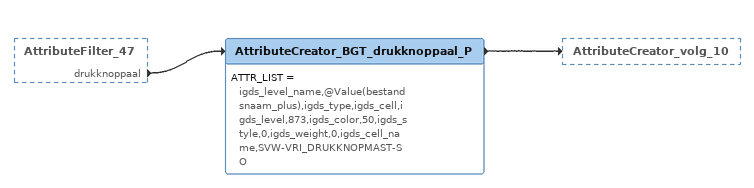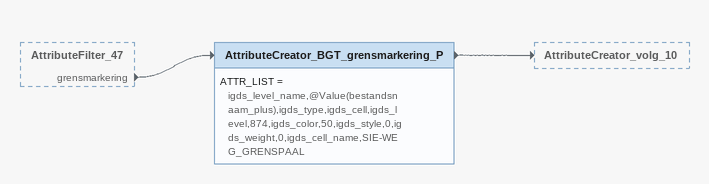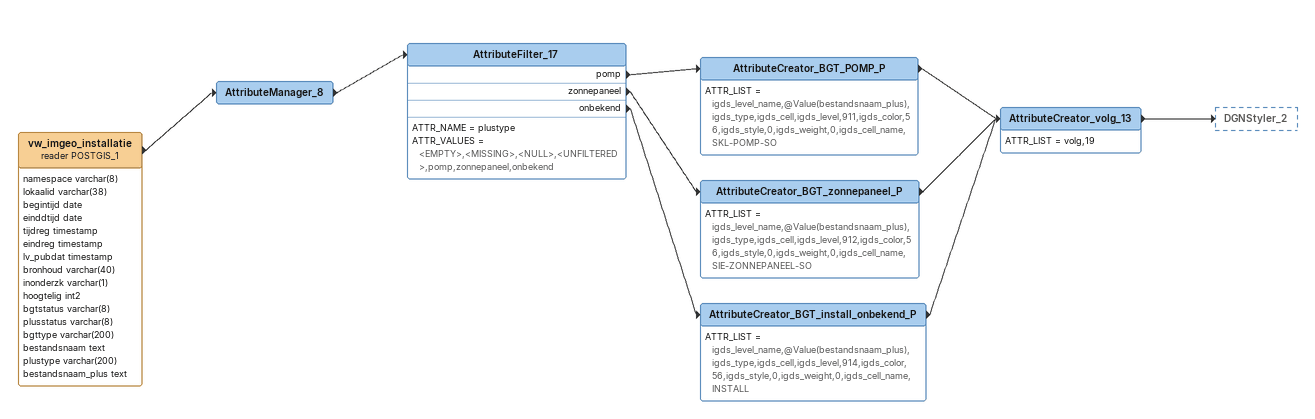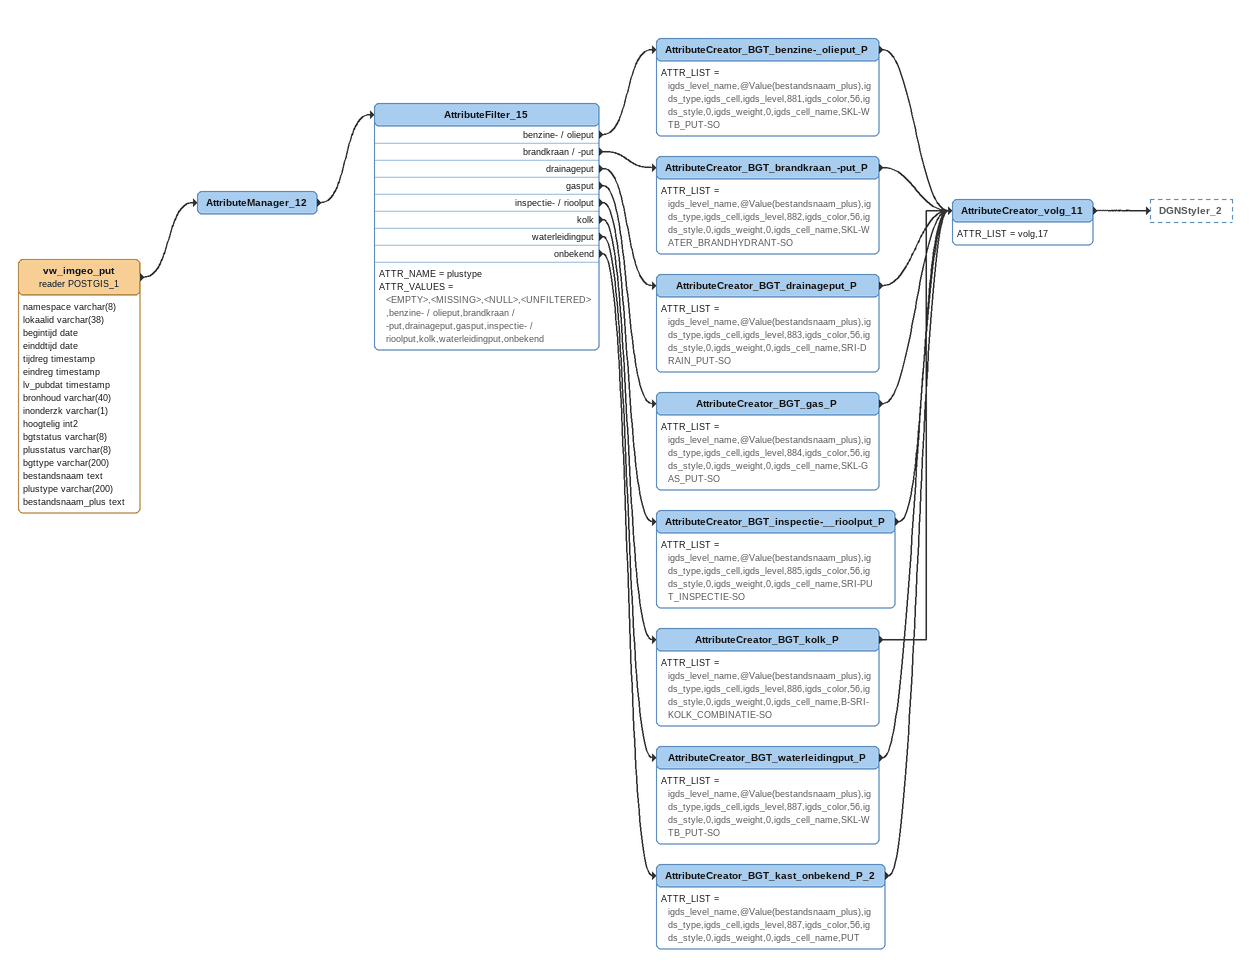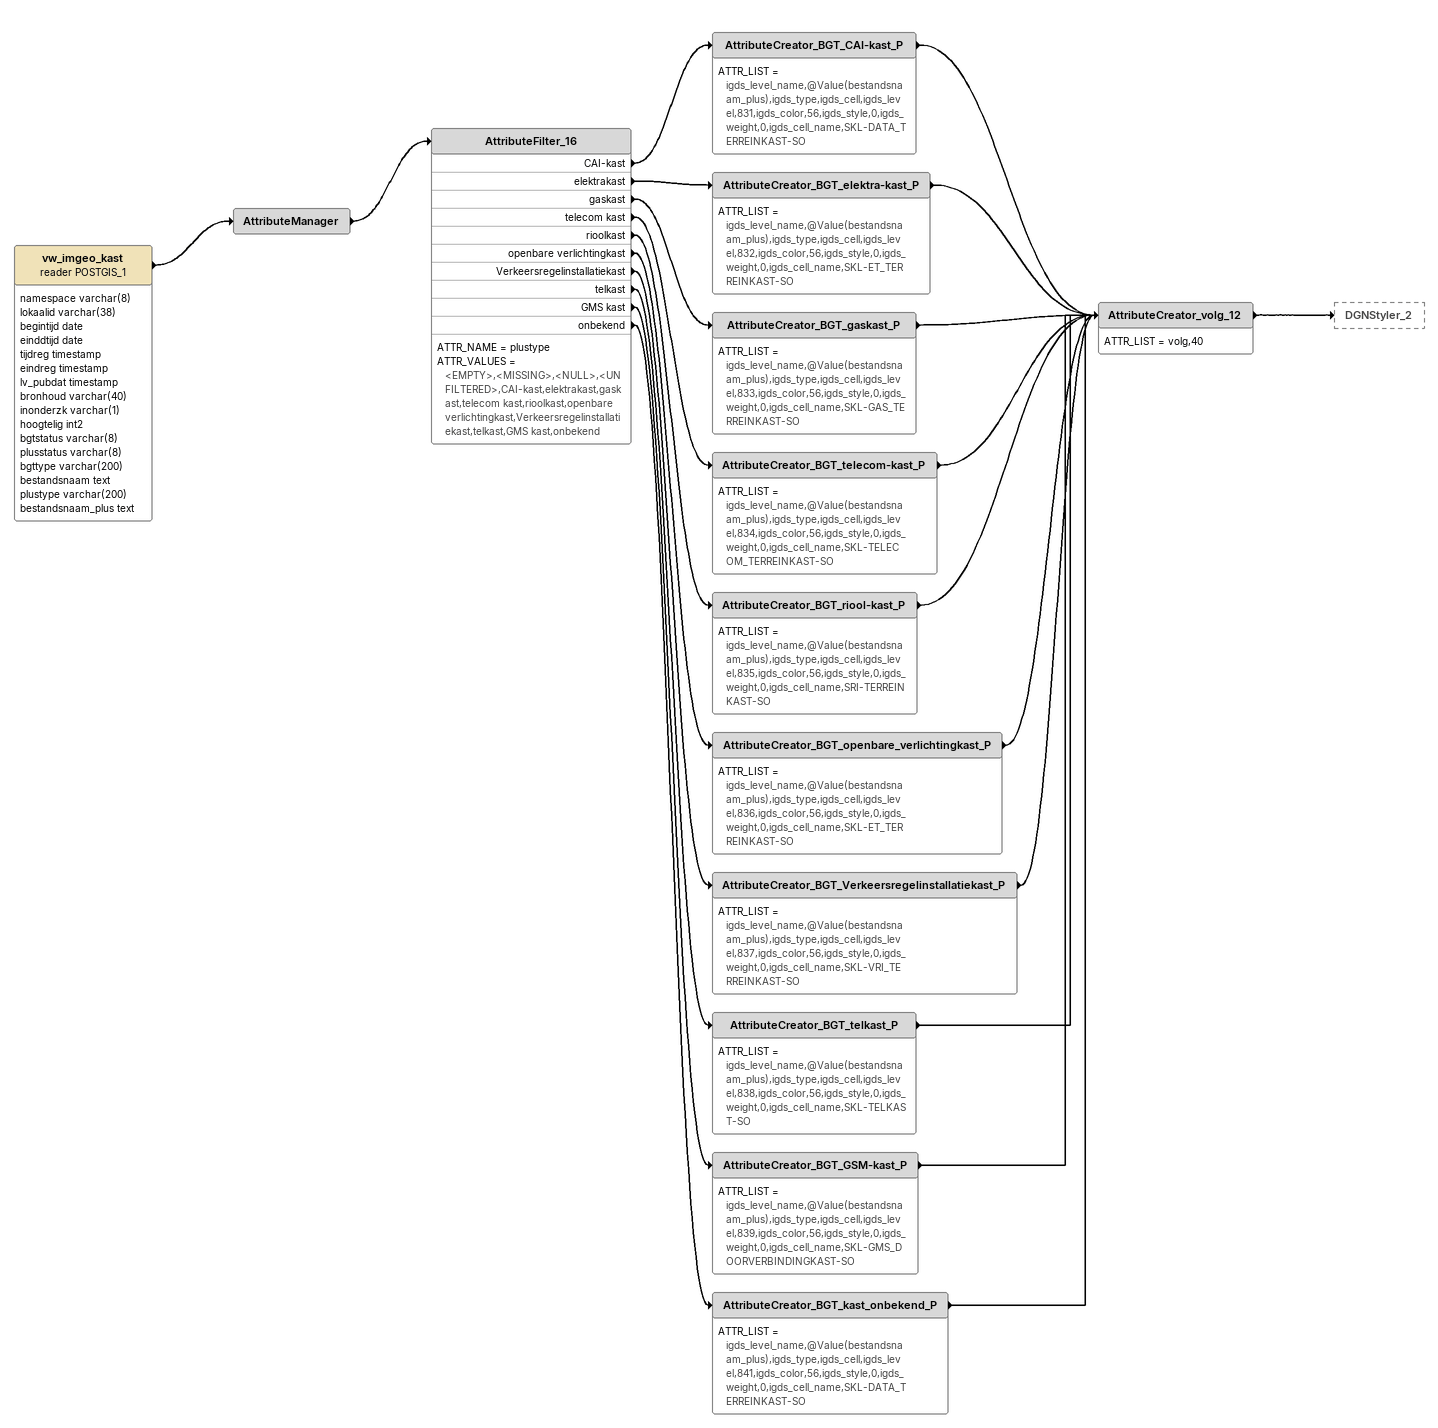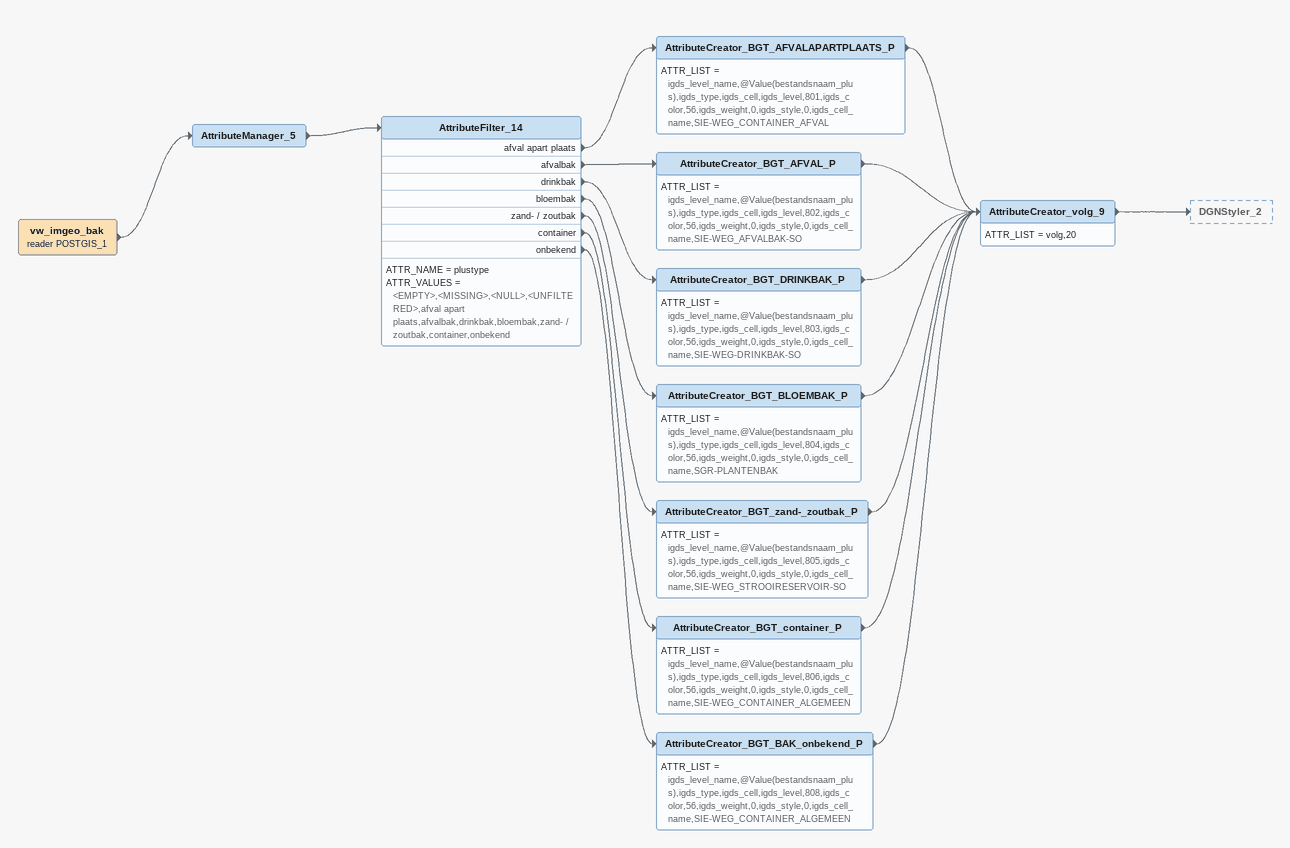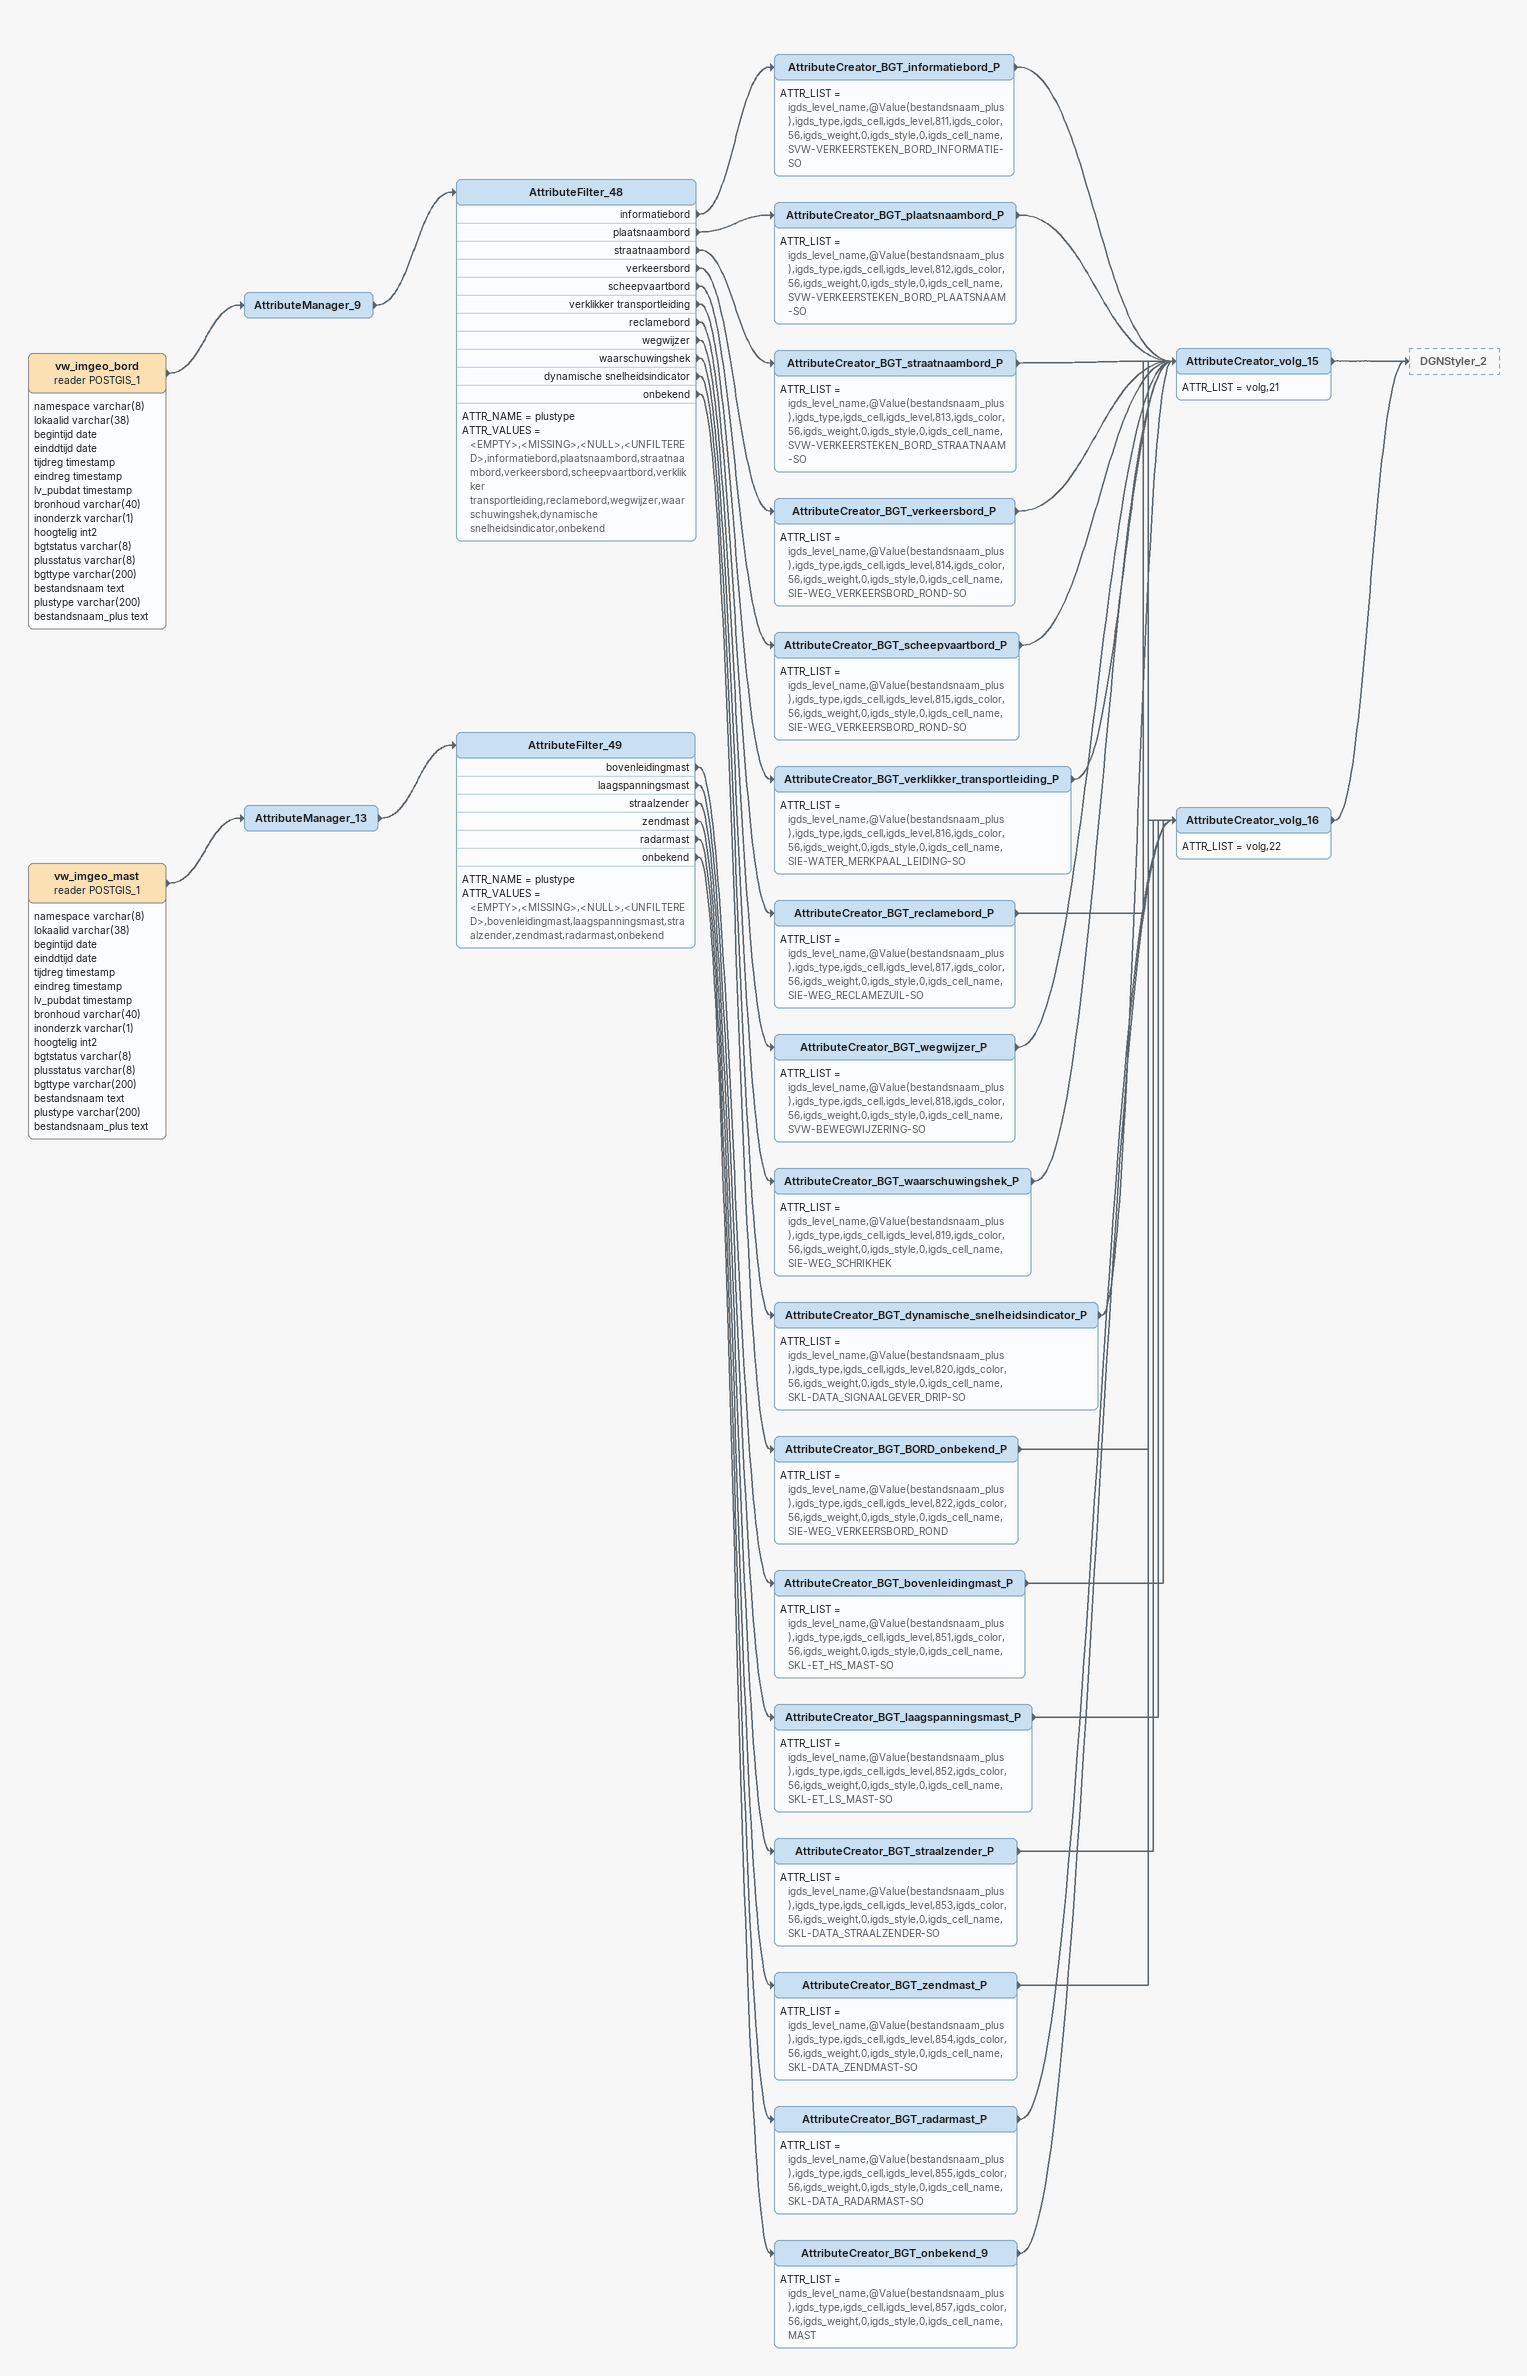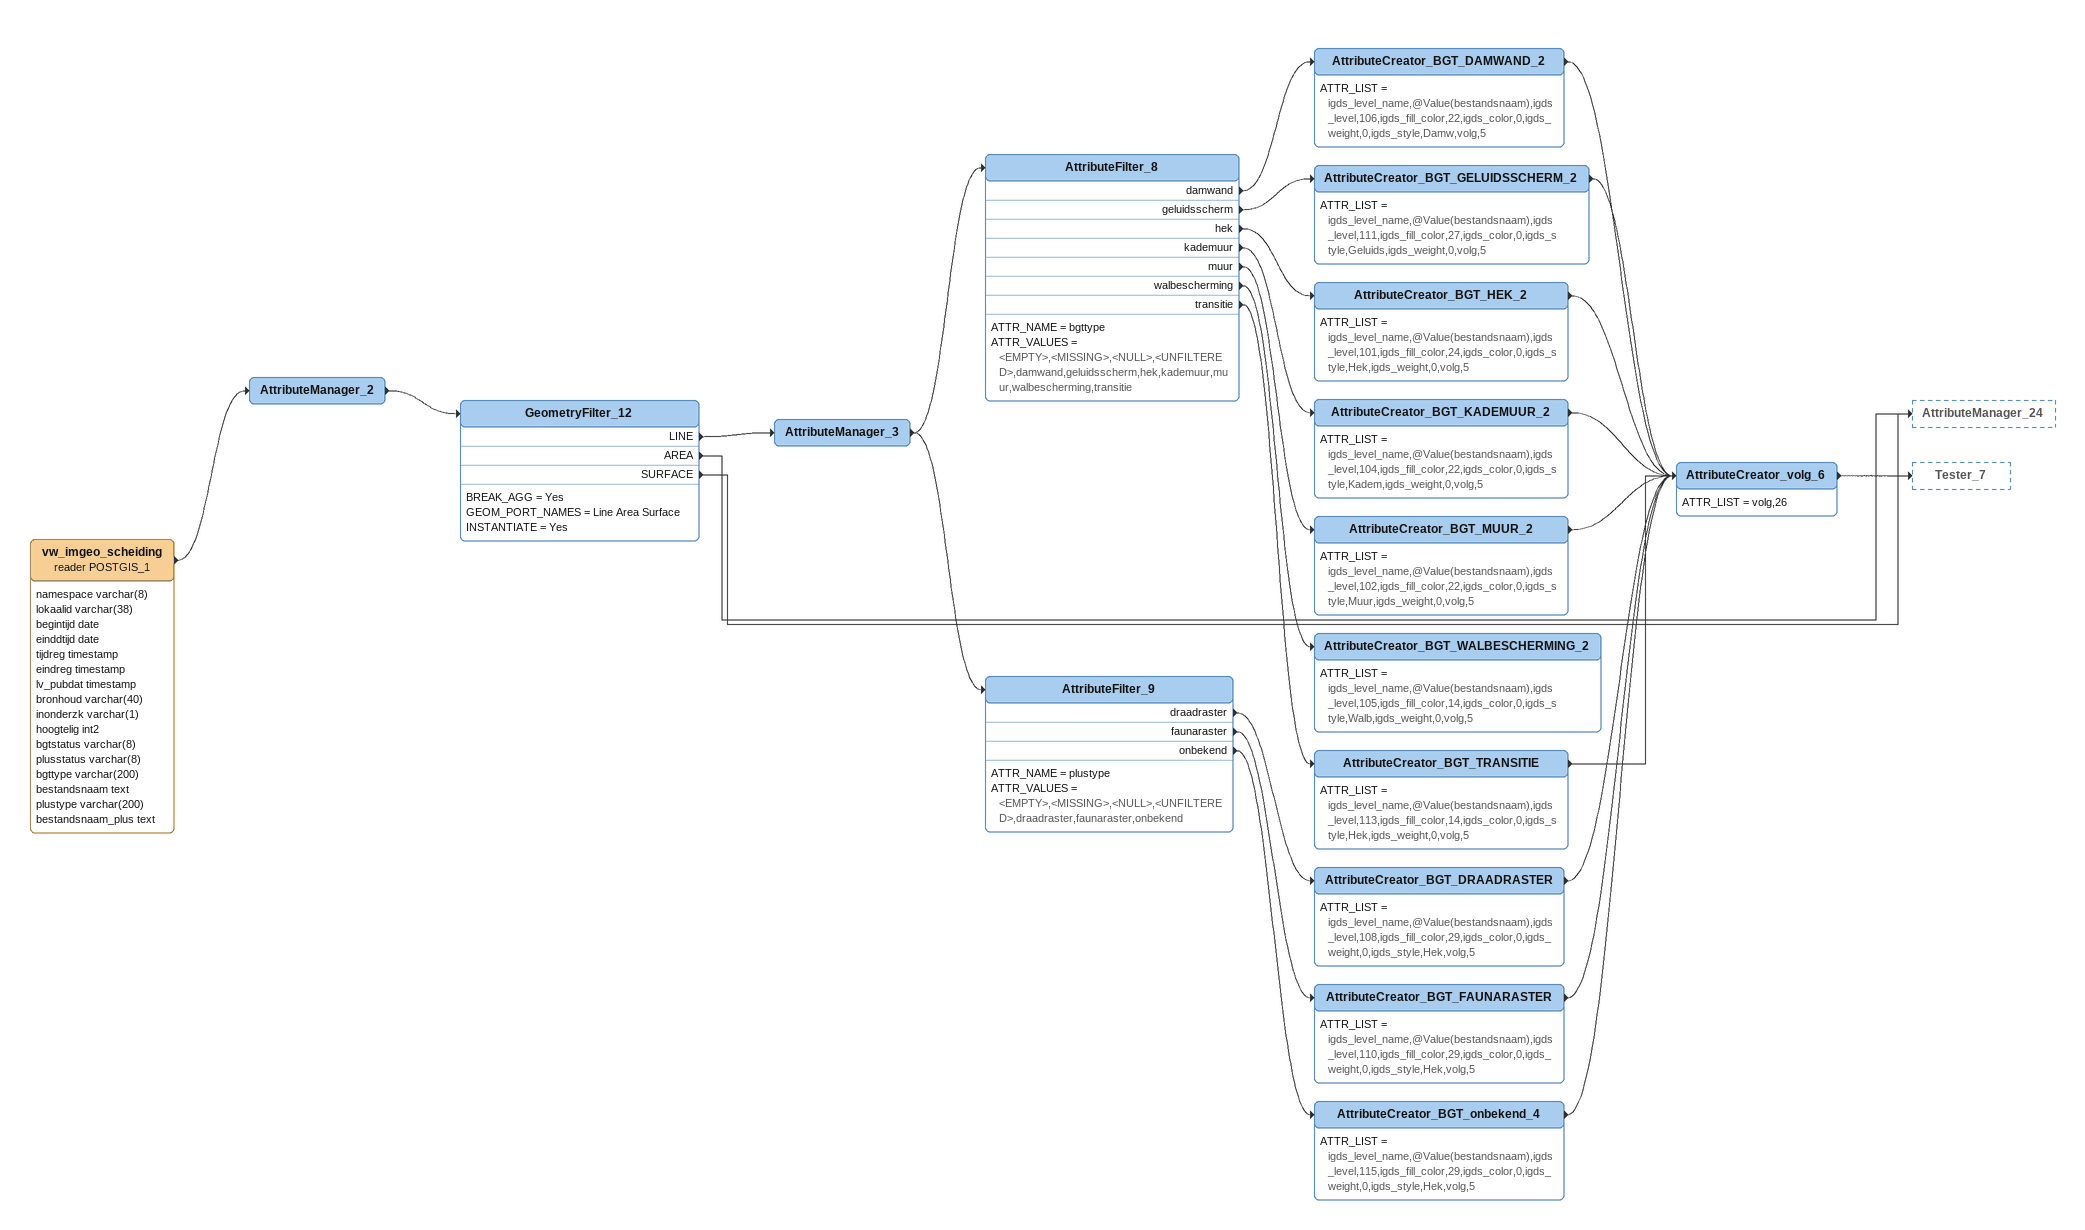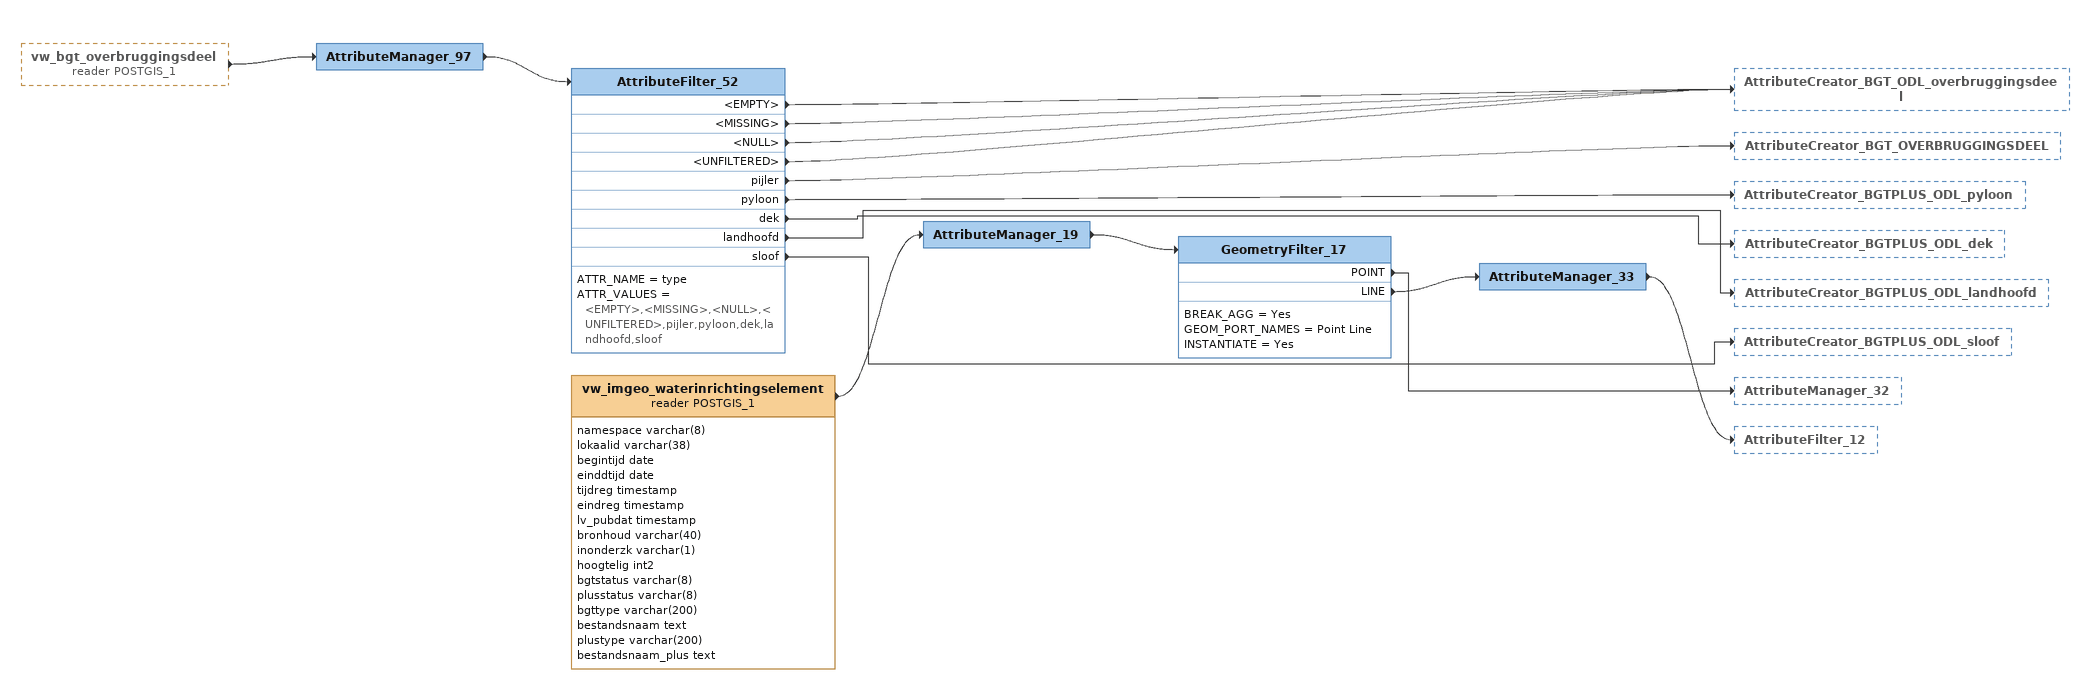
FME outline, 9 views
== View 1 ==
AttributeFilter_47 [outside]
    drukknoppaal -> AttributeCreator_BGT_drukknoppaal_P
AttributeCreator_BGT_drukknoppaal_P
    ATTR_LIST = igds_level_name,@Value(bestandsnaam_plus),igds_type,igds_cell,igds_level,873,igds_color,50,igds_style,0,igds_weight,0,igds_cell_name,SVW-VRI_DRUKKNOPMAST-SO
    -> AttributeCreator_volg_10

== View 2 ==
AttributeFilter_47 [outside]
    grensmarkering -> AttributeCreator_BGT_grensmarkering_P
AttributeCreator_BGT_grensmarkering_P
    ATTR_LIST = igds_level_name,@Value(bestandsnaam_plus),igds_type,igds_cell,igds_level,874,igds_color,50,igds_style,0,igds_weight,0,igds_cell_name,SIE-WEG_GRENSPAAL
    -> AttributeCreator_volg_10

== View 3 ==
vw_imgeo_installatie (reader POSTGIS_1)
    attributes: namespace varchar(8), lokaalid varchar(38), begintijd date, einddtijd date, tijdreg timestamp, eindreg timestamp, lv_pubdat timestamp, bronhoud varchar(40), inonderzk varchar(1), hoogtelig int2, bgtstatus varchar(8), plusstatus varchar(8), bgttype varchar(200), bestandsnaam text, plustype varchar(200), bestandsnaam_plus text
    -> AttributeManager_8
AttributeManager_8
    -> AttributeFilter_17
AttributeFilter_17
    ATTR_NAME = plustype
    ATTR_VALUES = <EMPTY>,<MISSING>,<NULL>,<UNFILTERED>,pomp,zonnepaneel,onbekend
    pomp -> AttributeCreator_BGT_POMP_P
    zonnepaneel -> AttributeCreator_BGT_zonnepaneel_P
    onbekend -> AttributeCreator_BGT_install_onbekend_P
AttributeCreator_BGT_POMP_P
    ATTR_LIST = igds_level_name,@Value(bestandsnaam_plus),igds_type,igds_cell,igds_level,911,igds_color,56,igds_style,0,igds_weight,0,igds_cell_name,SKL-POMP-SO
    -> AttributeCreator_volg_13
AttributeCreator_BGT_zonnepaneel_P
    ATTR_LIST = igds_level_name,@Value(bestandsnaam_plus),igds_type,igds_cell,igds_level,912,igds_color,56,igds_style,0,igds_weight,0,igds_cell_name,SIE-ZONNEPANEEL-SO
    -> AttributeCreator_volg_13
AttributeCreator_BGT_install_onbekend_P
    ATTR_LIST = igds_level_name,@Value(bestandsnaam_plus),igds_type,igds_cell,igds_level,914,igds_color,56,igds_style,0,igds_weight,0,igds_cell_name,INSTALL
    -> AttributeCreator_volg_13
AttributeCreator_volg_13
    ATTR_LIST = volg,19
    -> DGNStyler_2

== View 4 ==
vw_imgeo_put (reader POSTGIS_1)
    attributes: namespace varchar(8), lokaalid varchar(38), begintijd date, einddtijd date, tijdreg timestamp, eindreg timestamp, lv_pubdat timestamp, bronhoud varchar(40), inonderzk varchar(1), hoogtelig int2, bgtstatus varchar(8), plusstatus varchar(8), bgttype varchar(200), bestandsnaam text, plustype varchar(200), bestandsnaam_plus text
    -> AttributeManager_12
AttributeManager_12
    -> AttributeFilter_15
AttributeFilter_15
    ATTR_NAME = plustype
    ATTR_VALUES = <EMPTY>,<MISSING>,<NULL>,<UNFILTERED>,benzine- / olieput,brandkraan / -put,drainageput,gasput,inspectie- / rioolput,kolk,waterleidingput,onbekend
    benzine- / olieput -> AttributeCreator_BGT_benzine-_olieput_P
    brandkraan / -put -> AttributeCreator_BGT_brandkraan_-put_P
    drainageput -> AttributeCreator_BGT_drainageput_P
    gasput -> AttributeCreator_BGT_gas_P
    inspectie- / rioolput -> AttributeCreator_BGT_inspectie-__rioolput_P
    kolk -> AttributeCreator_BGT_kolk_P
    waterleidingput -> AttributeCreator_BGT_waterleidingput_P
    onbekend -> AttributeCreator_BGT_kast_onbekend_P_2
AttributeCreator_BGT_benzine-_olieput_P
    ATTR_LIST = igds_level_name,@Value(bestandsnaam_plus),igds_type,igds_cell,igds_level,881,igds_color,56,igds_style,0,igds_weight,0,igds_cell_name,SKL-WTB_PUT-SO
    -> AttributeCreator_volg_11
AttributeCreator_BGT_brandkraan_-put_P
    ATTR_LIST = igds_level_name,@Value(bestandsnaam_plus),igds_type,igds_cell,igds_level,882,igds_color,56,igds_style,0,igds_weight,0,igds_cell_name,SKL-WATER_BRANDHYDRANT-SO
    -> AttributeCreator_volg_11
AttributeCreator_BGT_drainageput_P
    ATTR_LIST = igds_level_name,@Value(bestandsnaam_plus),igds_type,igds_cell,igds_level,883,igds_color,56,igds_style,0,igds_weight,0,igds_cell_name,SRI-DRAIN_PUT-SO
    -> AttributeCreator_volg_11
AttributeCreator_BGT_gas_P
    ATTR_LIST = igds_level_name,@Value(bestandsnaam_plus),igds_type,igds_cell,igds_level,884,igds_color,56,igds_style,0,igds_weight,0,igds_cell_name,SKL-GAS_PUT-SO
    -> AttributeCreator_volg_11
AttributeCreator_BGT_inspectie-__rioolput_P
    ATTR_LIST = igds_level_name,@Value(bestandsnaam_plus),igds_type,igds_cell,igds_level,885,igds_color,56,igds_style,0,igds_weight,0,igds_cell_name,SRI-PUT_INSPECTIE-SO
    -> AttributeCreator_volg_11
AttributeCreator_BGT_kolk_P
    ATTR_LIST = igds_level_name,@Value(bestandsnaam_plus),igds_type,igds_cell,igds_level,886,igds_color,56,igds_style,0,igds_weight,0,igds_cell_name,B-SRI-KOLK_COMBINATIE-SO
    -> AttributeCreator_volg_11
AttributeCreator_BGT_waterleidingput_P
    ATTR_LIST = igds_level_name,@Value(bestandsnaam_plus),igds_type,igds_cell,igds_level,887,igds_color,56,igds_style,0,igds_weight,0,igds_cell_name,SKL-WTB_PUT-SO
    -> AttributeCreator_volg_11
AttributeCreator_BGT_kast_onbekend_P_2
    ATTR_LIST = igds_level_name,@Value(bestandsnaam_plus),igds_type,igds_cell,igds_level,887,igds_color,56,igds_style,0,igds_weight,0,igds_cell_name,PUT
    -> AttributeCreator_volg_11
AttributeCreator_volg_11
    ATTR_LIST = volg,17
    -> DGNStyler_2

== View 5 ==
vw_imgeo_kast (reader POSTGIS_1)
    attributes: namespace varchar(8), lokaalid varchar(38), begintijd date, einddtijd date, tijdreg timestamp, eindreg timestamp, lv_pubdat timestamp, bronhoud varchar(40), inonderzk varchar(1), hoogtelig int2, bgtstatus varchar(8), plusstatus varchar(8), bgttype varchar(200), bestandsnaam text, plustype varchar(200), bestandsnaam_plus text
    -> AttributeManager
AttributeManager
    -> AttributeFilter_16
AttributeFilter_16
    ATTR_NAME = plustype
    ATTR_VALUES = <EMPTY>,<MISSING>,<NULL>,<UNFILTERED>,CAI-kast,elektrakast,gaskast,telecom kast,rioolkast,openbare verlichtingkast,Verkeersregelinstallatiekast,telkast,GMS kast,onbekend
    CAI-kast -> AttributeCreator_BGT_CAI-kast_P
    elektrakast -> AttributeCreator_BGT_elektra-kast_P
    gaskast -> AttributeCreator_BGT_gaskast_P
    telecom kast -> AttributeCreator_BGT_telecom-kast_P
    rioolkast -> AttributeCreator_BGT_riool-kast_P
    openbare verlichtingkast -> AttributeCreator_BGT_openbare_verlichtingkast_P
    Verkeersregelinstallatiekast -> AttributeCreator_BGT_Verkeersregelinstallatiekast_P
    telkast -> AttributeCreator_BGT_telkast_P
    GMS kast -> AttributeCreator_BGT_GSM-kast_P
    onbekend -> AttributeCreator_BGT_kast_onbekend_P
AttributeCreator_BGT_CAI-kast_P
    ATTR_LIST = igds_level_name,@Value(bestandsnaam_plus),igds_type,igds_cell,igds_level,831,igds_color,56,igds_style,0,igds_weight,0,igds_cell_name,SKL-DATA_TERREINKAST-SO
    -> AttributeCreator_volg_12
AttributeCreator_BGT_elektra-kast_P
    ATTR_LIST = igds_level_name,@Value(bestandsnaam_plus),igds_type,igds_cell,igds_level,832,igds_color,56,igds_style,0,igds_weight,0,igds_cell_name,SKL-ET_TERREINKAST-SO
    -> AttributeCreator_volg_12
AttributeCreator_BGT_gaskast_P
    ATTR_LIST = igds_level_name,@Value(bestandsnaam_plus),igds_type,igds_cell,igds_level,833,igds_color,56,igds_style,0,igds_weight,0,igds_cell_name,SKL-GAS_TERREINKAST-SO
    -> AttributeCreator_volg_12
AttributeCreator_BGT_telecom-kast_P
    ATTR_LIST = igds_level_name,@Value(bestandsnaam_plus),igds_type,igds_cell,igds_level,834,igds_color,56,igds_style,0,igds_weight,0,igds_cell_name,SKL-TELECOM_TERREINKAST-SO
    -> AttributeCreator_volg_12
AttributeCreator_BGT_riool-kast_P
    ATTR_LIST = igds_level_name,@Value(bestandsnaam_plus),igds_type,igds_cell,igds_level,835,igds_color,56,igds_style,0,igds_weight,0,igds_cell_name,SRI-TERREINKAST-SO
    -> AttributeCreator_volg_12
AttributeCreator_BGT_openbare_verlichtingkast_P
    ATTR_LIST = igds_level_name,@Value(bestandsnaam_plus),igds_type,igds_cell,igds_level,836,igds_color,56,igds_style,0,igds_weight,0,igds_cell_name,SKL-ET_TERREINKAST-SO
    -> AttributeCreator_volg_12
AttributeCreator_BGT_Verkeersregelinstallatiekast_P
    ATTR_LIST = igds_level_name,@Value(bestandsnaam_plus),igds_type,igds_cell,igds_level,837,igds_color,56,igds_style,0,igds_weight,0,igds_cell_name,SKL-VRI_TERREINKAST-SO
    -> AttributeCreator_volg_12
AttributeCreator_BGT_telkast_P
    ATTR_LIST = igds_level_name,@Value(bestandsnaam_plus),igds_type,igds_cell,igds_level,838,igds_color,56,igds_style,0,igds_weight,0,igds_cell_name,SKL-TELKAST-SO
    -> AttributeCreator_volg_12
AttributeCreator_BGT_GSM-kast_P
    ATTR_LIST = igds_level_name,@Value(bestandsnaam_plus),igds_type,igds_cell,igds_level,839,igds_color,56,igds_style,0,igds_weight,0,igds_cell_name,SKL-GMS_DOORVERBINDINGKAST-SO
    -> AttributeCreator_volg_12
AttributeCreator_BGT_kast_onbekend_P
    ATTR_LIST = igds_level_name,@Value(bestandsnaam_plus),igds_type,igds_cell,igds_level,841,igds_color,56,igds_style,0,igds_weight,0,igds_cell_name,SKL-DATA_TERREINKAST-SO
    -> AttributeCreator_volg_12
AttributeCreator_volg_12
    ATTR_LIST = volg,40
    -> DGNStyler_2

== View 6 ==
vw_imgeo_bak (reader POSTGIS_1)
    -> AttributeManager_5
AttributeManager_5
    -> AttributeFilter_14
AttributeFilter_14
    ATTR_NAME = plustype
    ATTR_VALUES = <EMPTY>,<MISSING>,<NULL>,<UNFILTERED>,afval apart plaats,afvalbak,drinkbak,bloembak,zand- / zoutbak,container,onbekend
    afval apart plaats -> AttributeCreator_BGT_AFVALAPARTPLAATS_P
    afvalbak -> AttributeCreator_BGT_AFVAL_P
    drinkbak -> AttributeCreator_BGT_DRINKBAK_P
    bloembak -> AttributeCreator_BGT_BLOEMBAK_P
    zand- / zoutbak -> AttributeCreator_BGT_zand-_zoutbak_P
    container -> AttributeCreator_BGT_container_P
    onbekend -> AttributeCreator_BGT_BAK_onbekend_P
AttributeCreator_BGT_AFVALAPARTPLAATS_P
    ATTR_LIST = igds_level_name,@Value(bestandsnaam_plus),igds_type,igds_cell,igds_level,801,igds_color,56,igds_weight,0,igds_style,0,igds_cell_name,SIE-WEG_CONTAINER_AFVAL
    -> AttributeCreator_volg_9
AttributeCreator_BGT_AFVAL_P
    ATTR_LIST = igds_level_name,@Value(bestandsnaam_plus),igds_type,igds_cell,igds_level,802,igds_color,56,igds_weight,0,igds_style,0,igds_cell_name,SIE-WEG_AFVALBAK-SO
    -> AttributeCreator_volg_9
AttributeCreator_BGT_DRINKBAK_P
    ATTR_LIST = igds_level_name,@Value(bestandsnaam_plus),igds_type,igds_cell,igds_level,803,igds_color,56,igds_weight,0,igds_style,0,igds_cell_name,SIE-WEG-DRINKBAK-SO
    -> AttributeCreator_volg_9
AttributeCreator_BGT_BLOEMBAK_P
    ATTR_LIST = igds_level_name,@Value(bestandsnaam_plus),igds_type,igds_cell,igds_level,804,igds_color,56,igds_weight,0,igds_style,0,igds_cell_name,SGR-PLANTENBAK
    -> AttributeCreator_volg_9
AttributeCreator_BGT_zand-_zoutbak_P
    ATTR_LIST = igds_level_name,@Value(bestandsnaam_plus),igds_type,igds_cell,igds_level,805,igds_color,56,igds_weight,0,igds_style,0,igds_cell_name,SIE-WEG_STROOIRESERVOIR-SO
    -> AttributeCreator_volg_9
AttributeCreator_BGT_container_P
    ATTR_LIST = igds_level_name,@Value(bestandsnaam_plus),igds_type,igds_cell,igds_level,806,igds_color,56,igds_weight,0,igds_style,0,igds_cell_name,SIE-WEG_CONTAINER_ALGEMEEN
    -> AttributeCreator_volg_9
AttributeCreator_BGT_BAK_onbekend_P
    ATTR_LIST = igds_level_name,@Value(bestandsnaam_plus),igds_type,igds_cell,igds_level,808,igds_color,56,igds_weight,0,igds_style,0,igds_cell_name,SIE-WEG_CONTAINER_ALGEMEEN
    -> AttributeCreator_volg_9
AttributeCreator_volg_9
    ATTR_LIST = volg,20
    -> DGNStyler_2

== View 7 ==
vw_imgeo_mast (reader POSTGIS_1)
    attributes: namespace varchar(8), lokaalid varchar(38), begintijd date, einddtijd date, tijdreg timestamp, eindreg timestamp, lv_pubdat timestamp, bronhoud varchar(40), inonderzk varchar(1), hoogtelig int2, bgtstatus varchar(8), plusstatus varchar(8), bgttype varchar(200), bestandsnaam text, plustype varchar(200), bestandsnaam_plus text
    -> AttributeManager_13
AttributeManager_13
    -> AttributeFilter_49
AttributeFilter_49
    ATTR_NAME = plustype
    ATTR_VALUES = <EMPTY>,<MISSING>,<NULL>,<UNFILTERED>,bovenleidingmast,laagspanningsmast,straalzender,zendmast,radarmast,onbekend
    bovenleidingmast -> AttributeCreator_BGT_bovenleidingmast_P
    laagspanningsmast -> AttributeCreator_BGT_laagspanningsmast_P
    straalzender -> AttributeCreator_BGT_straalzender_P
    zendmast -> AttributeCreator_BGT_zendmast_P
    radarmast -> AttributeCreator_BGT_radarmast_P
    onbekend -> AttributeCreator_BGT_onbekend_9
AttributeCreator_BGT_bovenleidingmast_P
    ATTR_LIST = igds_level_name,@Value(bestandsnaam_plus),igds_type,igds_cell,igds_level,851,igds_color,56,igds_weight,0,igds_style,0,igds_cell_name,SKL-ET_HS_MAST-SO
    -> AttributeCreator_volg_16
AttributeCreator_BGT_laagspanningsmast_P
    ATTR_LIST = igds_level_name,@Value(bestandsnaam_plus),igds_type,igds_cell,igds_level,852,igds_color,56,igds_weight,0,igds_style,0,igds_cell_name,SKL-ET_LS_MAST-SO
    -> AttributeCreator_volg_16
AttributeCreator_BGT_straalzender_P
    ATTR_LIST = igds_level_name,@Value(bestandsnaam_plus),igds_type,igds_cell,igds_level,853,igds_color,56,igds_weight,0,igds_style,0,igds_cell_name,SKL-DATA_STRAALZENDER-SO
    -> AttributeCreator_volg_16
AttributeCreator_BGT_zendmast_P
    ATTR_LIST = igds_level_name,@Value(bestandsnaam_plus),igds_type,igds_cell,igds_level,854,igds_color,56,igds_weight,0,igds_style,0,igds_cell_name,SKL-DATA_ZENDMAST-SO
    -> AttributeCreator_volg_16
AttributeCreator_BGT_radarmast_P
    ATTR_LIST = igds_level_name,@Value(bestandsnaam_plus),igds_type,igds_cell,igds_level,855,igds_color,56,igds_weight,0,igds_style,0,igds_cell_name,SKL-DATA_RADARMAST-SO
    -> AttributeCreator_volg_16
AttributeCreator_BGT_onbekend_9
    ATTR_LIST = igds_level_name,@Value(bestandsnaam_plus),igds_type,igds_cell,igds_level,857,igds_color,56,igds_weight,0,igds_style,0,igds_cell_name,MAST
    -> AttributeCreator_volg_16
AttributeCreator_volg_16
    ATTR_LIST = volg,22
    -> DGNStyler_2
vw_imgeo_bord (reader POSTGIS_1)
    attributes: namespace varchar(8), lokaalid varchar(38), begintijd date, einddtijd date, tijdreg timestamp, eindreg timestamp, lv_pubdat timestamp, bronhoud varchar(40), inonderzk varchar(1), hoogtelig int2, bgtstatus varchar(8), plusstatus varchar(8), bgttype varchar(200), bestandsnaam text, plustype varchar(200), bestandsnaam_plus text
    -> AttributeManager_9
AttributeManager_9
    -> AttributeFilter_48
AttributeFilter_48
    ATTR_NAME = plustype
    ATTR_VALUES = <EMPTY>,<MISSING>,<NULL>,<UNFILTERED>,informatiebord,plaatsnaambord,straatnaambord,verkeersbord,scheepvaartbord,verklikker transportleiding,reclamebord,wegwijzer,waarschuwingshek,dynamische snelheidsindicator,onbekend
    informatiebord -> AttributeCreator_BGT_informatiebord_P
    plaatsnaambord -> AttributeCreator_BGT_plaatsnaambord_P
    straatnaambord -> AttributeCreator_BGT_straatnaambord_P
    verkeersbord -> AttributeCreator_BGT_verkeersbord_P
    scheepvaartbord -> AttributeCreator_BGT_scheepvaartbord_P
    verklikker transportleiding -> AttributeCreator_BGT_verklikker_transportleiding_P
    reclamebord -> AttributeCreator_BGT_reclamebord_P
    wegwijzer -> AttributeCreator_BGT_wegwijzer_P
    waarschuwingshek -> AttributeCreator_BGT_waarschuwingshek_P
    dynamische snelheidsindicator -> AttributeCreator_BGT_dynamische_snelheidsindicator_P
    onbekend -> AttributeCreator_BGT_BORD_onbekend_P
AttributeCreator_BGT_informatiebord_P
    ATTR_LIST = igds_level_name,@Value(bestandsnaam_plus),igds_type,igds_cell,igds_level,811,igds_color,56,igds_weight,0,igds_style,0,igds_cell_name,SVW-VERKEERSTEKEN_BORD_INFORMATIE-SO
    -> AttributeCreator_volg_15
AttributeCreator_BGT_plaatsnaambord_P
    ATTR_LIST = igds_level_name,@Value(bestandsnaam_plus),igds_type,igds_cell,igds_level,812,igds_color,56,igds_weight,0,igds_style,0,igds_cell_name,SVW-VERKEERSTEKEN_BORD_PLAATSNAAM-SO
    -> AttributeCreator_volg_15
AttributeCreator_BGT_straatnaambord_P
    ATTR_LIST = igds_level_name,@Value(bestandsnaam_plus),igds_type,igds_cell,igds_level,813,igds_color,56,igds_weight,0,igds_style,0,igds_cell_name,SVW-VERKEERSTEKEN_BORD_STRAATNAAM-SO
    -> AttributeCreator_volg_15
AttributeCreator_BGT_verkeersbord_P
    ATTR_LIST = igds_level_name,@Value(bestandsnaam_plus),igds_type,igds_cell,igds_level,814,igds_color,56,igds_weight,0,igds_style,0,igds_cell_name,SIE-WEG_VERKEERSBORD_ROND-SO
    -> AttributeCreator_volg_15
AttributeCreator_BGT_scheepvaartbord_P
    ATTR_LIST = igds_level_name,@Value(bestandsnaam_plus),igds_type,igds_cell,igds_level,815,igds_color,56,igds_weight,0,igds_style,0,igds_cell_name,SIE-WEG_VERKEERSBORD_ROND-SO
    -> AttributeCreator_volg_15
AttributeCreator_BGT_verklikker_transportleiding_P
    ATTR_LIST = igds_level_name,@Value(bestandsnaam_plus),igds_type,igds_cell,igds_level,816,igds_color,56,igds_weight,0,igds_style,0,igds_cell_name,SIE-WATER_MERKPAAL_LEIDING-SO
    -> AttributeCreator_volg_15
AttributeCreator_BGT_reclamebord_P
    ATTR_LIST = igds_level_name,@Value(bestandsnaam_plus),igds_type,igds_cell,igds_level,817,igds_color,56,igds_weight,0,igds_style,0,igds_cell_name,SIE-WEG_RECLAMEZUIL-SO
    -> AttributeCreator_volg_15
AttributeCreator_BGT_wegwijzer_P
    ATTR_LIST = igds_level_name,@Value(bestandsnaam_plus),igds_type,igds_cell,igds_level,818,igds_color,56,igds_weight,0,igds_style,0,igds_cell_name,SVW-BEWEGWIJZERING-SO
    -> AttributeCreator_volg_15
AttributeCreator_BGT_waarschuwingshek_P
    ATTR_LIST = igds_level_name,@Value(bestandsnaam_plus),igds_type,igds_cell,igds_level,819,igds_color,56,igds_weight,0,igds_style,0,igds_cell_name,SIE-WEG_SCHRIKHEK
    -> AttributeCreator_volg_15
AttributeCreator_BGT_dynamische_snelheidsindicator_P
    ATTR_LIST = igds_level_name,@Value(bestandsnaam_plus),igds_type,igds_cell,igds_level,820,igds_color,56,igds_weight,0,igds_style,0,igds_cell_name,SKL-DATA_SIGNAALGEVER_DRIP-SO
    -> AttributeCreator_volg_15
AttributeCreator_BGT_BORD_onbekend_P
    ATTR_LIST = igds_level_name,@Value(bestandsnaam_plus),igds_type,igds_cell,igds_level,822,igds_color,56,igds_weight,0,igds_style,0,igds_cell_name,SIE-WEG_VERKEERSBORD_ROND
    -> AttributeCreator_volg_15
AttributeCreator_volg_15
    ATTR_LIST = volg,21
    -> DGNStyler_2

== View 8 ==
vw_imgeo_scheiding (reader POSTGIS_1)
    attributes: namespace varchar(8), lokaalid varchar(38), begintijd date, einddtijd date, tijdreg timestamp, eindreg timestamp, lv_pubdat timestamp, bronhoud varchar(40), inonderzk varchar(1), hoogtelig int2, bgtstatus varchar(8), plusstatus varchar(8), bgttype varchar(200), bestandsnaam text, plustype varchar(200), bestandsnaam_plus text
    -> AttributeManager_2
AttributeManager_2
    -> GeometryFilter_12
GeometryFilter_12
    BREAK_AGG = Yes
    GEOM_PORT_NAMES = Line Area Surface
    INSTANTIATE = Yes
    LINE -> AttributeManager_3
    AREA -> AttributeManager_24
    SURFACE -> AttributeManager_24
AttributeManager_3
    -> AttributeFilter_8
    -> AttributeFilter_9
AttributeFilter_8
    ATTR_NAME = bgttype
    ATTR_VALUES = <EMPTY>,<MISSING>,<NULL>,<UNFILTERED>,damwand,geluidsscherm,hek,kademuur,muur,walbescherming,transitie
    damwand -> AttributeCreator_BGT_DAMWAND_2
    geluidsscherm -> AttributeCreator_BGT_GELUIDSSCHERM_2
    hek -> AttributeCreator_BGT_HEK_2
    kademuur -> AttributeCreator_BGT_KADEMUUR_2
    muur -> AttributeCreator_BGT_MUUR_2
    walbescherming -> AttributeCreator_BGT_WALBESCHERMING_2
    transitie -> AttributeCreator_BGT_TRANSITIE
AttributeCreator_BGT_DAMWAND_2
    ATTR_LIST = igds_level_name,@Value(bestandsnaam),igds_level,106,igds_fill_color,22,igds_color,0,igds_weight,0,igds_style,Damw,volg,5
    -> AttributeCreator_volg_6
AttributeCreator_BGT_GELUIDSSCHERM_2
    ATTR_LIST = igds_level_name,@Value(bestandsnaam),igds_level,111,igds_fill_color,27,igds_color,0,igds_style,Geluids,igds_weight,0,volg,5
    -> AttributeCreator_volg_6
AttributeCreator_BGT_HEK_2
    ATTR_LIST = igds_level_name,@Value(bestandsnaam),igds_level,101,igds_fill_color,24,igds_color,0,igds_style,Hek,igds_weight,0,volg,5
    -> AttributeCreator_volg_6
AttributeCreator_BGT_KADEMUUR_2
    ATTR_LIST = igds_level_name,@Value(bestandsnaam),igds_level,104,igds_fill_color,22,igds_color,0,igds_style,Kadem,igds_weight,0,volg,5
    -> AttributeCreator_volg_6
AttributeCreator_BGT_MUUR_2
    ATTR_LIST = igds_level_name,@Value(bestandsnaam),igds_level,102,igds_fill_color,22,igds_color,0,igds_style,Muur,igds_weight,0,volg,5
    -> AttributeCreator_volg_6
AttributeCreator_BGT_WALBESCHERMING_2
    ATTR_LIST = igds_level_name,@Value(bestandsnaam),igds_level,105,igds_fill_color,14,igds_color,0,igds_style,Walb,igds_weight,0,volg,5
AttributeCreator_BGT_TRANSITIE
    ATTR_LIST = igds_level_name,@Value(bestandsnaam),igds_level,113,igds_fill_color,14,igds_color,0,igds_style,Hek,igds_weight,0,volg,5
    -> AttributeCreator_volg_6
AttributeFilter_9
    ATTR_NAME = plustype
    ATTR_VALUES = <EMPTY>,<MISSING>,<NULL>,<UNFILTERED>,draadraster,faunaraster,onbekend
    draadraster -> AttributeCreator_BGT_DRAADRASTER
    faunaraster -> AttributeCreator_BGT_FAUNARASTER
    onbekend -> AttributeCreator_BGT_onbekend_4
AttributeCreator_BGT_DRAADRASTER
    ATTR_LIST = igds_level_name,@Value(bestandsnaam),igds_level,108,igds_fill_color,29,igds_color,0,igds_weight,0,igds_style,Hek,volg,5
    -> AttributeCreator_volg_6
AttributeCreator_BGT_FAUNARASTER
    ATTR_LIST = igds_level_name,@Value(bestandsnaam),igds_level,110,igds_fill_color,29,igds_color,0,igds_weight,0,igds_style,Hek,volg,5
    -> AttributeCreator_volg_6
AttributeCreator_BGT_onbekend_4
    ATTR_LIST = igds_level_name,@Value(bestandsnaam),igds_level,115,igds_fill_color,29,igds_color,0,igds_weight,0,igds_style,Hek,volg,5
    -> AttributeCreator_volg_6
AttributeCreator_volg_6
    ATTR_LIST = volg,26
    -> Tester_7

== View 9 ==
vw_bgt_overbruggingsdeel (reader POSTGIS_1) [outside]
    -> AttributeManager_97
AttributeManager_97
    -> AttributeFilter_52
AttributeFilter_52
    ATTR_NAME = type
    ATTR_VALUES = <EMPTY>,<MISSING>,<NULL>,<UNFILTERED>,pijler,pyloon,dek,landhoofd,sloof
    <EMPTY> -> AttributeCreator_BGT_ODL_overbruggingsdeel
    <MISSING> -> AttributeCreator_BGT_ODL_overbruggingsdeel
    <NULL> -> AttributeCreator_BGT_ODL_overbruggingsdeel
    <UNFILTERED> -> AttributeCreator_BGT_ODL_overbruggingsdeel
    pijler -> AttributeCreator_BGT_OVERBRUGGINGSDEEL
    pyloon -> AttributeCreator_BGTPLUS_ODL_pyloon
    dek -> AttributeCreator_BGTPLUS_ODL_dek
    landhoofd -> AttributeCreator_BGTPLUS_ODL_landhoofd
    sloof -> AttributeCreator_BGTPLUS_ODL_sloof
vw_imgeo_waterinrichtingselement (reader POSTGIS_1)
    attributes: namespace varchar(8), lokaalid varchar(38), begintijd date, einddtijd date, tijdreg timestamp, eindreg timestamp, lv_pubdat timestamp, bronhoud varchar(40), inonderzk varchar(1), hoogtelig int2, bgtstatus varchar(8), plusstatus varchar(8), bgttype varchar(200), bestandsnaam text, plustype varchar(200), bestandsnaam_plus text
    -> AttributeManager_19
AttributeManager_19
    -> GeometryFilter_17
GeometryFilter_17
    BREAK_AGG = Yes
    GEOM_PORT_NAMES = Point Line
    INSTANTIATE = Yes
    POINT -> AttributeManager_32
    LINE -> AttributeManager_33
AttributeManager_33
    -> AttributeFilter_12
